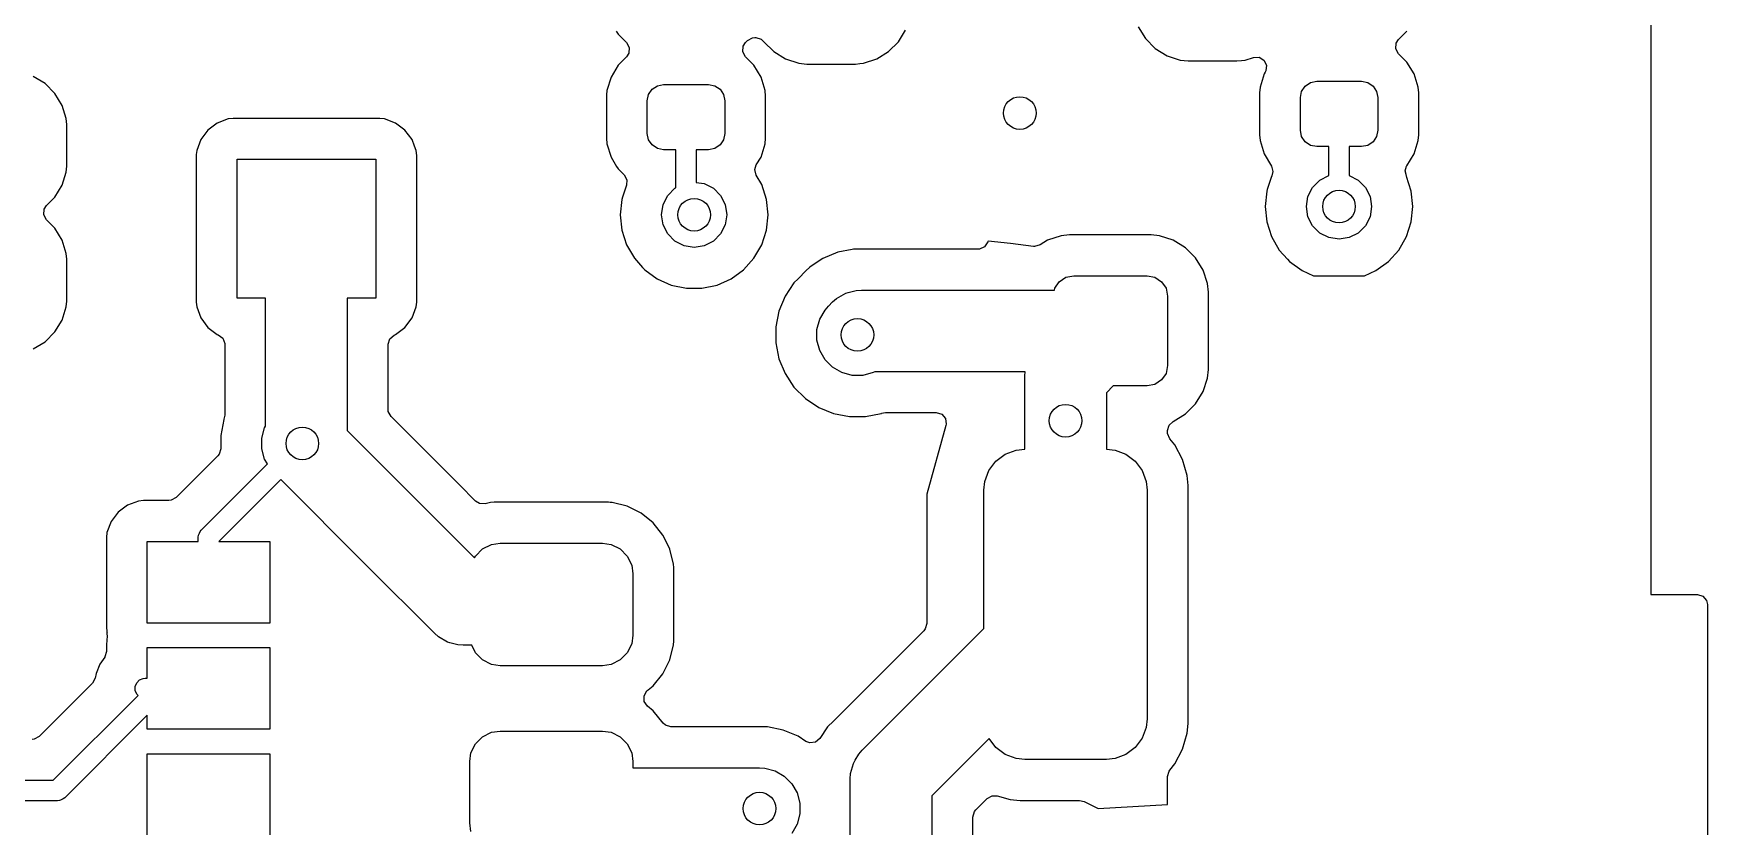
# Model space of a CAD drawing. Extents: x 0.78 to 3.29, y -3.41 to -0.66.
# Drawn here: x 2.484 to 3.292, y -2.357 to -1.975 of the extents above; entities that cross this region are included whole.
import ezdxf

# ---------------------------------------------------------------- set-up
doc = ezdxf.new("R2010")
doc.units = 0
doc.header["$MEASUREMENT"] = 0
doc.layers.add('BLACK', color=7, linetype='CONTINUOUS')

msp = doc.modelspace()

# ---------------------------------------------------------------- linework, layer by layer
at = {"layer": 'BLACK', "linetype": 'CONTINUOUS'}
for p, q in [((3.26457, -0.67025), (3.26457, -2.24521)), ((2.76561, -1.9736), (2.76653, -1.97512)), ((2.76653, -1.97512), (2.77055, -1.97914)), ((2.8279, -1.97914), (2.82891, -1.97813)), ((2.82891, -1.97813), (2.83132, -1.97682)), ((2.83132, -1.97682), (2.83236, -1.9767)), ((2.83236, -1.9767), (2.83283, -1.9767)), ((2.83283, -1.9767), (2.83547, -1.97748)), ((2.83547, -1.97748), (2.83666, -1.97856)), ((2.90163, -1.97877), (2.90513, -1.97309)), ((3.01732, -1.97157), (3.02083, -1.97725)), ((3.02083, -1.97725), (3.02083, -1.97725)), ((3.02083, -1.97725), (3.02555, -1.98198)), ((3.14178, -1.97936), (3.1429, -1.97762)), ((3.1429, -1.97762), (3.14692, -1.9736)), ((2.77055, -1.98604), (2.76653, -1.99006)), ((2.77055, -1.97914), (2.77187, -1.98155)), ((2.77168, -1.9843), (2.77055, -1.98604)), ((2.77187, -1.98155), (2.77168, -1.9843)), ((2.82658, -1.98363), (2.82678, -1.98088)), ((2.8279, -1.98604), (2.82658, -1.98363)), ((2.82678, -1.98088), (2.8279, -1.97914)), ((2.83192, -1.99006), (2.8279, -1.98604)), ((2.83666, -1.97856), (2.83683, -1.97877)), ((2.83683, -1.97877), (2.84155, -1.98349)), ((2.84155, -1.98349), (2.84155, -1.98349)), ((2.84155, -1.98349), (2.84155, -1.98349)), ((2.84155, -1.98349), (2.84723, -1.987)), ((2.89122, -1.987), (2.89691, -1.98349)), ((2.89691, -1.98349), (2.90163, -1.97877)), ((3.02555, -1.98198), (3.02555, -1.98198)), ((3.02555, -1.98198), (3.03123, -1.98548)), ((3.03123, -1.98548), (3.03123, -1.98548)), ((3.03123, -1.98548), (3.03123, -1.98548)), ((3.03123, -1.98548), (3.03757, -1.98758)), ((3.06889, -1.98758), (3.07287, -1.98626)), ((3.07287, -1.98626), (3.07562, -1.98617)), ((3.07562, -1.98617), (3.07798, -1.98757)), ((3.14158, -1.98211), (3.14178, -1.97936)), ((3.1429, -1.98452), (3.14158, -1.98211)), ((3.14692, -1.98854), (3.1429, -1.98452)), ((2.76653, -1.99006), (2.76307, -1.9958)), ((2.76653, -1.99006), (2.76653, -1.99006)), ((2.83539, -1.9958), (2.83192, -1.99006)), ((2.83192, -1.99006), (2.83192, -1.99006)), ((2.83192, -1.99006), (2.83192, -1.99006)), ((2.84723, -1.987), (2.84723, -1.987)), ((2.84723, -1.987), (2.84723, -1.987)), ((2.84723, -1.987), (2.85357, -1.9891)), ((2.85357, -1.9891), (2.85748, -1.9895)), ((2.85748, -1.9895), (2.88097, -1.9895)), ((2.88097, -1.9895), (2.88312, -1.98928)), ((2.88097, -1.9895), (2.88097, -1.9895)), ((2.88097, -1.9895), (2.88097, -1.9895)), ((2.88312, -1.98928), (2.88489, -1.9891)), ((2.88489, -1.9891), (2.89122, -1.987)), ((3.03757, -1.98758), (3.04148, -1.98798)), ((3.04148, -1.98798), (3.06497, -1.98798)), ((3.06497, -1.98798), (3.06712, -1.98776)), ((3.06497, -1.98798), (3.06497, -1.98798)), ((3.06497, -1.98798), (3.06497, -1.98798)), ((3.06712, -1.98776), (3.06889, -1.98758)), ((3.07807, -1.99428), (3.07608, -2.00067)), ((3.07798, -1.98757), (3.07921, -1.99003)), ((3.07855, -1.99348), (3.07807, -1.99428)), ((3.07859, -1.99342), (3.07855, -1.99348)), ((3.07892, -1.99277), (3.07859, -1.99342)), ((3.07921, -1.99003), (3.07892, -1.99277)), ((3.15039, -1.99428), (3.14692, -1.98854)), ((3.14692, -1.98854), (3.14692, -1.98854)), ((3.14692, -1.98854), (3.14692, -1.98854)), ((3.15238, -2.00067), (3.15039, -1.99428)), ((2.49007, -1.99893), (2.48433, -1.99547)), ((2.4948, -2.00367), (2.49007, -1.99893)), ((2.76108, -2.00219), (2.76087, -2.00441)), ((2.76307, -1.9958), (2.76108, -2.00219)), ((2.78113, -2.00418), (2.78283, -2.00163)), ((2.78283, -2.00163), (2.78539, -1.99992)), ((2.78539, -1.99992), (2.7884, -1.99932)), ((2.7884, -1.99932), (2.81006, -1.99932)), ((2.81006, -1.99932), (2.81307, -1.99992)), ((2.81307, -1.99992), (2.81562, -2.00163)), ((2.81562, -2.00163), (2.81733, -2.00418)), ((2.83738, -2.00219), (2.83539, -1.9958)), ((2.83763, -2.00497), (2.83738, -2.00219)), ((3.07608, -2.00067), (3.07582, -2.00345)), ((3.09613, -2.00266), (3.09783, -2.00011)), ((3.09783, -2.00011), (3.10039, -1.9984)), ((3.10039, -1.9984), (3.1034, -1.9978)), ((3.1034, -1.9978), (3.12506, -1.9978)), ((3.12506, -1.9978), (3.12807, -1.9984)), ((3.12807, -1.9984), (3.13062, -2.00011)), ((3.13062, -2.00011), (3.13233, -2.00266)), ((3.15263, -2.00345), (3.15238, -2.00067)), ((2.49827, -2.0094), (2.4948, -2.00367)), ((2.4948, -2.00367), (2.4948, -2.00367)), ((2.4948, -2.00367), (2.4948, -2.00367)), ((2.50026, -2.0158), (2.49827, -2.0094)), ((2.76083, -2.00489), (2.76082, -2.00497)), ((2.76082, -2.00497), (2.76082, -2.02517)), ((2.76087, -2.00441), (2.76083, -2.00489)), ((2.78053, -2.0072), (2.78113, -2.00418)), ((2.78053, -2.02294), (2.78053, -2.0072)), ((2.81733, -2.00418), (2.81793, -2.0072)), ((2.81793, -2.0072), (2.81793, -2.02294)), ((2.83763, -2.02517), (2.83763, -2.00497)), ((3.07582, -2.00345), (3.07582, -2.02365)), ((3.09553, -2.00568), (3.09613, -2.00266)), ((3.09553, -2.02143), (3.09553, -2.00568)), ((3.13233, -2.00266), (3.13293, -2.00568)), ((3.13293, -2.00568), (3.13293, -2.02143)), ((3.15263, -2.02365), (3.15263, -2.00345)), ((2.50051, -2.01857), (2.50026, -2.0158)), ((2.57314, -2.01796), (2.5686, -2.02136)), ((2.57845, -2.01598), (2.57314, -2.01796)), ((2.57314, -2.01796), (2.57314, -2.01796)), ((2.58079, -2.01573), (2.57845, -2.01598)), ((2.65149, -2.01573), (2.58079, -2.01573)), ((2.58079, -2.01573), (2.58079, -2.01573)), ((2.65384, -2.01598), (2.65149, -2.01573)), ((2.65149, -2.01573), (2.65149, -2.01573)), ((2.65149, -2.01573), (2.65149, -2.01573)), ((2.65149, -2.01573), (2.65149, -2.01573)), ((2.65915, -2.01796), (2.65384, -2.01598)), ((2.65384, -2.01598), (2.65384, -2.01598)), ((2.66368, -2.02136), (2.65915, -2.01796)), ((2.65915, -2.01796), (2.65915, -2.01796)), ((2.50051, -2.03878), (2.50051, -2.01857)), ((2.5652, -2.02589), (2.56322, -2.0312)), ((2.5686, -2.02136), (2.5652, -2.02589)), ((2.5652, -2.02589), (2.5652, -2.02589)), ((2.5686, -2.02136), (2.5686, -2.02136)), ((2.66708, -2.02589), (2.66368, -2.02136)), ((2.66368, -2.02136), (2.66368, -2.02136)), ((2.66828, -2.02911), (2.66708, -2.02589)), ((2.66708, -2.02589), (2.66708, -2.02589)), ((2.76082, -2.02517), (2.76108, -2.02795)), ((2.78113, -2.02596), (2.78053, -2.02294)), ((2.78283, -2.02851), (2.78113, -2.02596)), ((2.81733, -2.02596), (2.81562, -2.02851)), ((2.81793, -2.02294), (2.81733, -2.02596)), ((2.83738, -2.02795), (2.83763, -2.02517)), ((3.07582, -2.02365), (3.07608, -2.02643)), ((3.07608, -2.02643), (3.07608, -2.02643)), ((3.07608, -2.02643), (3.07608, -2.02643)), ((3.07608, -2.02643), (3.07655, -2.02795)), ((3.09613, -2.02444), (3.09553, -2.02143)), ((3.09783, -2.02699), (3.09613, -2.02444)), ((3.13233, -2.02444), (3.13062, -2.02699)), ((3.13293, -2.02143), (3.13233, -2.02444)), ((3.15039, -2.03283), (3.15238, -2.02643)), ((3.15238, -2.02643), (3.15263, -2.02365)), ((2.56302, -2.03312), (2.56297, -2.03355)), ((2.56297, -2.03355), (2.56297, -2.03355)), ((2.56297, -2.03355), (2.56297, -2.10425)), ((2.56322, -2.0312), (2.56302, -2.03312)), ((2.66906, -2.0312), (2.66828, -2.02911)), ((2.66931, -2.03355), (2.66906, -2.0312)), ((2.66931, -2.10425), (2.66931, -2.03355)), ((2.76108, -2.02795), (2.76108, -2.02795)), ((2.76108, -2.02795), (2.76108, -2.02795)), ((2.76108, -2.02795), (2.76307, -2.03435)), ((2.76307, -2.03435), (2.76576, -2.03881)), ((2.78539, -2.03022), (2.78283, -2.02851)), ((2.7884, -2.03082), (2.78539, -2.03022)), ((2.79431, -2.03082), (2.7884, -2.03082)), ((2.79431, -2.04919), (2.79431, -2.03082)), ((2.81006, -2.03082), (2.80415, -2.03082)), ((2.80415, -2.03082), (2.80415, -2.04655)), ((2.81307, -2.03022), (2.81006, -2.03082)), ((2.81562, -2.02851), (2.81307, -2.03022)), ((2.83312, -2.0381), (2.83539, -2.03435)), ((2.83539, -2.03435), (2.83738, -2.02795)), ((3.07655, -2.02795), (3.07807, -2.03283)), ((3.07807, -2.03283), (3.0816, -2.03867)), ((3.10039, -2.0287), (3.09783, -2.02699)), ((3.1034, -2.0293), (3.10039, -2.0287)), ((3.10931, -2.0293), (3.1034, -2.0293)), ((3.10931, -2.04323), (3.10931, -2.0293)), ((3.12506, -2.0293), (3.11915, -2.0293)), ((3.11915, -2.0293), (3.11915, -2.04328)), ((3.12807, -2.0287), (3.12506, -2.0293)), ((3.13062, -2.02699), (3.12807, -2.0287)), ((3.14692, -2.03856), (3.15039, -2.03283)), ((2.49827, -2.04795), (2.50026, -2.04156)), ((2.50026, -2.04156), (2.50051, -2.03878)), ((2.58268, -2.10236), (2.58268, -2.03543)), ((2.58268, -2.03543), (2.64961, -2.03543)), ((2.64961, -2.03543), (2.64961, -2.10236)), ((2.76576, -2.03881), (2.76653, -2.04008)), ((2.76653, -2.04008), (2.76933, -2.04288)), ((2.83242, -2.04039), (2.83312, -2.0381)), ((2.83307, -2.04306), (2.83242, -2.04039)), ((3.0816, -2.03867), (3.0823, -2.04133)), ((3.0823, -2.04133), (3.0817, -2.04346)), ((3.1461, -2.04105), (3.1468, -2.03876)), ((3.14668, -2.04345), (3.1461, -2.04105)), ((3.1468, -2.03876), (3.14692, -2.03856)), ((3.14692, -2.03856), (3.14692, -2.03856)), ((2.4948, -2.05368), (2.49827, -2.04795)), ((2.77052, -2.04784), (2.76862, -2.05368)), ((2.76933, -2.04288), (2.77065, -2.04529)), ((2.77065, -2.04529), (2.77052, -2.04784)), ((2.79041, -2.05289), (2.79389, -2.0494)), ((2.79389, -2.0494), (2.79431, -2.04919)), ((2.80415, -2.04655), (2.80802, -2.04716)), ((2.80802, -2.04716), (2.81241, -2.0494)), ((2.81241, -2.0494), (2.81589, -2.05289)), ((2.83572, -2.04764), (2.83307, -2.04306)), ((2.83802, -2.05473), (2.83572, -2.04764)), ((3.0793, -2.05079), (3.07853, -2.0582)), ((3.07959, -2.04992), (3.0793, -2.05079)), ((3.08161, -2.04371), (3.07959, -2.04992)), ((3.08165, -2.04363), (3.08161, -2.04371)), ((3.08161, -2.04371), (3.08161, -2.04371)), ((3.08167, -2.04358), (3.08165, -2.04363)), ((3.08171, -2.04347), (3.08167, -2.04358)), ((3.0817, -2.04346), (3.08171, -2.04347)), ((3.0992, -2.05334), (3.10143, -2.04895)), ((3.10143, -2.04895), (3.10492, -2.04546)), ((3.10492, -2.04546), (3.10931, -2.04323)), ((3.10931, -2.04323), (3.10931, -2.04323)), ((3.11915, -2.04328), (3.12343, -2.04546)), ((3.12343, -2.04546), (3.12691, -2.04895)), ((3.12691, -2.04895), (3.12915, -2.05334)), ((3.14664, -2.04347), (3.14668, -2.04345)), ((3.14674, -2.04371), (3.14664, -2.04347)), ((3.14904, -2.05079), (3.14674, -2.04371)), ((3.14674, -2.04371), (3.14674, -2.04371)), ((3.14674, -2.04371), (3.14674, -2.04371)), ((3.14982, -2.0582), (3.14904, -2.05079)), ((2.48966, -2.05945), (2.49078, -2.05771)), ((2.49078, -2.05771), (2.4948, -2.05368)), ((2.4948, -2.05368), (2.4948, -2.05368)), ((2.4948, -2.05368), (2.4948, -2.05368)), ((2.76828, -2.05473), (2.7675, -2.06214)), ((2.76862, -2.05368), (2.76828, -2.05473)), ((2.7874, -2.06214), (2.78817, -2.05728)), ((2.78817, -2.05728), (2.79041, -2.05289)), ((2.81589, -2.05289), (2.81813, -2.05728)), ((2.81813, -2.05728), (2.8189, -2.06214)), ((2.8388, -2.06214), (2.83802, -2.05473)), ((3.07853, -2.0582), (3.0793, -2.06562)), ((3.09843, -2.0582), (3.0992, -2.05334)), ((3.0992, -2.06307), (3.09843, -2.0582)), ((3.12915, -2.05334), (3.12992, -2.0582)), ((3.12992, -2.0582), (3.12915, -2.06307)), ((3.14904, -2.06562), (3.14982, -2.0582)), ((2.48946, -2.0622), (2.48966, -2.05945)), ((2.49078, -2.06461), (2.48946, -2.0622)), ((2.4948, -2.06863), (2.49078, -2.06461)), ((2.7675, -2.06214), (2.76828, -2.06955)), ((2.78817, -2.06701), (2.7874, -2.06214)), ((2.8189, -2.06214), (2.81813, -2.06701)), ((2.83802, -2.06955), (2.8388, -2.06214)), ((3.0793, -2.06562), (3.0793, -2.06562)), ((3.0793, -2.06562), (3.08161, -2.0727)), ((3.10143, -2.06746), (3.0992, -2.06307)), ((3.12915, -2.06307), (3.12691, -2.06746)), ((3.14674, -2.0727), (3.14904, -2.06562)), ((2.49827, -2.07436), (2.4948, -2.06863)), ((2.4948, -2.06863), (2.4948, -2.06863)), ((2.4948, -2.06863), (2.4948, -2.06863)), ((2.50026, -2.08076), (2.49827, -2.07436)), ((2.76828, -2.06955), (2.76828, -2.06955)), ((2.76828, -2.06955), (2.77058, -2.07664)), ((2.79041, -2.0714), (2.78817, -2.06701)), ((2.79389, -2.07488), (2.79041, -2.0714)), ((2.79828, -2.07712), (2.79389, -2.07488)), ((2.81241, -2.07488), (2.80802, -2.07712)), ((2.81589, -2.0714), (2.81241, -2.07488)), ((2.81813, -2.06701), (2.81589, -2.0714)), ((2.83572, -2.07664), (2.83802, -2.06955)), ((2.94488, -2.0748), (2.94475, -2.07524)), ((2.95566, -2.07607), (2.94488, -2.0748)), ((2.94488, -2.0748), (2.94488, -2.0748)), ((2.97365, -2.07442), (2.96996, -2.07669)), ((2.9802, -2.07224), (2.97365, -2.07442)), ((2.97365, -2.07442), (2.97365, -2.07442)), ((2.98425, -2.07183), (2.9802, -2.07224)), ((2.9802, -2.07224), (2.9802, -2.07224)), ((3.02362, -2.07183), (2.98425, -2.07183)), ((2.98425, -2.07183), (2.98425, -2.07183)), ((3.02767, -2.07224), (3.02362, -2.07183)), ((3.03423, -2.07442), (3.02767, -2.07224)), ((3.02767, -2.07224), (3.02767, -2.07224)), ((3.0401, -2.07804), (3.03423, -2.07442)), ((3.08161, -2.0727), (3.08161, -2.0727)), ((3.08161, -2.0727), (3.08533, -2.07916)), ((3.10492, -2.07095), (3.10143, -2.06746)), ((3.10931, -2.07318), (3.10492, -2.07095)), ((3.11417, -2.07395), (3.10931, -2.07318)), ((3.11904, -2.07318), (3.11417, -2.07395)), ((3.12343, -2.07095), (3.11904, -2.07318)), ((3.12691, -2.06746), (3.12343, -2.07095)), ((3.14301, -2.07916), (3.14674, -2.0727)), ((2.50051, -2.08353), (2.50026, -2.08076)), ((2.77058, -2.07664), (2.77058, -2.07664)), ((2.77058, -2.07664), (2.77431, -2.0831)), ((2.77431, -2.0831), (2.77829, -2.08751)), ((2.80315, -2.07789), (2.79828, -2.07712)), ((2.80802, -2.07712), (2.80315, -2.07789)), ((2.827, -2.08863), (2.83199, -2.0831)), ((2.83199, -2.0831), (2.83572, -2.07664)), ((2.87237, -2.08023), (2.8652, -2.0832)), ((2.87938, -2.07884), (2.87237, -2.08023)), ((2.87237, -2.08023), (2.87237, -2.08023)), ((2.87998, -2.07872), (2.87938, -2.07884)), ((2.87938, -2.07884), (2.87938, -2.07884)), ((2.94007, -2.07872), (2.87998, -2.07872)), ((2.94075, -2.07867), (2.94007, -2.07872)), ((2.94325, -2.07754), (2.94075, -2.07867)), ((2.94475, -2.07524), (2.94325, -2.07754)), ((2.96683, -2.07738), (2.95566, -2.07607)), ((2.96731, -2.07742), (2.96683, -2.07738)), ((2.96996, -2.07669), (2.96731, -2.07742)), ((3.04499, -2.08293), (3.0401, -2.07804)), ((3.04861, -2.08881), (3.04499, -2.08293)), ((3.08533, -2.07916), (3.08927, -2.08353)), ((3.13803, -2.0847), (3.14301, -2.07916)), ((2.50051, -2.10374), (2.50051, -2.08353)), ((2.77829, -2.08751), (2.7793, -2.08863)), ((2.7793, -2.08863), (2.78533, -2.09301)), ((2.82097, -2.09301), (2.827, -2.08863)), ((2.85719, -2.08908), (2.85326, -2.093)), ((2.85875, -2.08751), (2.85719, -2.08908)), ((2.85956, -2.08697), (2.85875, -2.08751)), ((2.8652, -2.0832), (2.85956, -2.08697)), ((2.8652, -2.0832), (2.8652, -2.0832)), ((3.05079, -2.09536), (3.04861, -2.08881)), ((3.08927, -2.08353), (3.09032, -2.0847)), ((3.09032, -2.0847), (3.09635, -2.08908)), ((3.09635, -2.08908), (3.09635, -2.08908)), ((3.09635, -2.08908), (3.10187, -2.09154)), ((3.12648, -2.09154), (3.132, -2.08908)), ((3.132, -2.08908), (3.13803, -2.0847)), ((2.78533, -2.09301), (2.78533, -2.09301)), ((2.78533, -2.09301), (2.79213, -2.09605)), ((2.79213, -2.09605), (2.79213, -2.09605)), ((2.79213, -2.09605), (2.79942, -2.09759)), ((2.79942, -2.09759), (2.79942, -2.09759)), ((2.79942, -2.09759), (2.80688, -2.09759)), ((2.80688, -2.09759), (2.81417, -2.09605)), ((2.80688, -2.09759), (2.80688, -2.09759)), ((2.81417, -2.09605), (2.82097, -2.09301)), ((2.85129, -2.09497), (2.84698, -2.10142)), ((2.85326, -2.093), (2.85129, -2.09497)), ((2.85326, -2.093), (2.85326, -2.093)), ((2.85326, -2.093), (2.85326, -2.093)), ((2.87737, -2.09964), (2.88129, -2.09859)), ((2.88129, -2.09859), (2.88386, -2.09843)), ((2.88129, -2.09859), (2.88129, -2.09859)), ((2.88386, -2.09843), (2.97697, -2.09843)), ((2.97697, -2.09843), (2.97713, -2.09761)), ((2.97713, -2.09761), (2.97926, -2.09442)), ((2.97926, -2.09442), (2.98245, -2.09228)), ((2.98245, -2.09228), (2.98622, -2.09154)), ((2.98622, -2.09154), (3.02165, -2.09154)), ((3.02165, -2.09154), (3.02542, -2.09228)), ((3.02542, -2.09228), (3.02861, -2.09442)), ((3.02861, -2.09442), (3.03075, -2.09761)), ((3.03075, -2.09761), (3.0315, -2.10138)), ((3.0512, -2.09941), (3.05079, -2.09536)), ((3.10187, -2.09154), (3.12648, -2.09154)), ((2.49827, -2.11291), (2.50026, -2.10652)), ((2.50026, -2.10652), (2.50051, -2.10374)), ((2.56297, -2.10425), (2.56297, -2.10425)), ((2.56297, -2.10425), (2.56322, -2.10659)), ((2.56322, -2.10659), (2.5652, -2.1119)), ((2.59646, -2.10236), (2.58268, -2.10236)), ((2.59646, -2.16403), (2.59646, -2.10236)), ((2.64961, -2.10236), (2.63583, -2.10236)), ((2.63583, -2.10236), (2.63583, -2.16619)), ((2.66708, -2.1119), (2.66906, -2.10659)), ((2.66906, -2.10659), (2.66931, -2.10425)), ((2.84698, -2.10142), (2.84401, -2.10859)), ((2.84698, -2.10142), (2.84698, -2.10142)), ((2.86627, -2.1081), (2.86797, -2.10616)), ((2.86797, -2.10616), (2.86994, -2.10419)), ((2.86994, -2.10419), (2.87187, -2.10249)), ((2.87187, -2.10249), (2.87633, -2.09992)), ((2.87187, -2.10249), (2.87187, -2.10249)), ((2.87633, -2.09992), (2.87737, -2.09964)), ((3.0315, -2.10138), (3.0315, -2.13484)), ((3.0512, -2.13681), (3.0512, -2.09941)), ((2.4948, -2.11865), (2.49827, -2.11291)), ((2.5652, -2.1119), (2.5652, -2.1119)), ((2.5652, -2.1119), (2.5686, -2.11644)), ((2.66368, -2.11644), (2.66708, -2.1119)), ((2.84401, -2.10859), (2.8425, -2.1162)), ((2.84401, -2.10859), (2.84401, -2.10859)), ((2.86237, -2.11751), (2.8637, -2.11255)), ((2.8637, -2.11255), (2.86627, -2.1081)), ((2.48433, -2.12685), (2.49007, -2.12338)), ((2.49007, -2.12338), (2.4948, -2.11865)), ((2.5686, -2.11644), (2.5686, -2.11644)), ((2.5686, -2.11644), (2.57314, -2.11983)), ((2.57314, -2.11983), (2.57314, -2.11983)), ((2.57314, -2.11983), (2.57314, -2.11983)), ((2.57314, -2.11983), (2.57358, -2.12)), ((2.57358, -2.12), (2.57578, -2.12165)), ((2.57578, -2.12165), (2.57674, -2.12422)), ((2.65553, -2.12457), (2.65631, -2.12193)), ((2.65631, -2.12193), (2.65839, -2.12013)), ((2.65839, -2.12013), (2.65871, -2.12)), ((2.65871, -2.12), (2.65915, -2.11983)), ((2.65915, -2.11983), (2.66368, -2.11644)), ((2.8425, -2.1162), (2.8425, -2.12396)), ((2.86237, -2.12265), (2.86237, -2.11751)), ((2.8637, -2.12761), (2.86237, -2.12265)), ((2.57674, -2.12422), (2.57675, -2.12457)), ((2.57675, -2.12457), (2.57675, -2.15882)), ((2.65553, -2.15601), (2.65553, -2.12457)), ((2.8425, -2.12396), (2.84401, -2.13157)), ((2.84401, -2.13157), (2.84401, -2.13157)), ((2.84401, -2.13157), (2.84698, -2.13874)), ((2.86627, -2.13206), (2.8637, -2.12761)), ((2.84698, -2.13874), (2.84698, -2.13874)), ((2.84698, -2.13874), (2.85129, -2.14519)), ((2.86991, -2.1357), (2.86627, -2.13206)), ((2.87436, -2.13827), (2.86991, -2.1357)), ((2.87932, -2.1396), (2.87436, -2.13827)), ((2.88446, -2.1396), (2.87932, -2.1396)), ((2.88942, -2.13827), (2.88446, -2.1396)), ((2.89024, -2.1378), (2.88942, -2.13827)), ((2.96273, -2.1378), (2.89024, -2.1378)), ((2.9626, -2.13976), (2.96273, -2.1378)), ((3.03075, -2.13861), (3.02861, -2.1418)), ((3.0315, -2.13484), (3.03075, -2.13861)), ((3.05079, -2.14086), (3.0512, -2.13681)), ((2.85129, -2.14519), (2.85129, -2.14519)), ((2.85129, -2.14519), (2.85678, -2.15067)), ((2.9626, -2.16142), (2.9626, -2.13976)), ((3.0052, -2.14469), (3.00197, -2.14792)), ((3.02165, -2.14469), (3.0052, -2.14469)), ((3.02542, -2.14394), (3.02165, -2.14469)), ((3.02861, -2.1418), (3.02542, -2.14394)), ((3.04499, -2.15329), (3.04861, -2.14741)), ((3.04861, -2.14741), (3.05079, -2.14086)), ((2.85678, -2.15067), (2.85678, -2.15067)), ((2.85678, -2.15067), (2.86323, -2.15499)), ((2.86323, -2.15499), (2.86323, -2.15499)), ((2.86323, -2.15499), (2.86323, -2.15499)), ((2.86323, -2.15499), (2.8704, -2.15795)), ((3.00197, -2.14792), (3.00197, -2.16142)), ((3.0401, -2.15818), (3.04499, -2.15329)), ((2.5763, -2.16089), (2.57478, -2.1685)), ((2.57638, -2.16069), (2.5763, -2.16089)), ((2.5763, -2.16089), (2.5763, -2.16089)), ((2.57675, -2.15882), (2.57638, -2.16069)), ((2.65564, -2.15705), (2.65553, -2.15601)), ((2.65696, -2.15946), (2.65564, -2.15705)), ((2.68976, -2.19226), (2.65696, -2.15946)), ((2.8704, -2.15795), (2.87801, -2.15947)), ((2.87801, -2.15947), (2.87801, -2.15947)), ((2.87801, -2.15947), (2.87801, -2.15947)), ((2.87801, -2.15947), (2.88577, -2.15947)), ((2.88577, -2.15947), (2.89338, -2.15795)), ((2.88577, -2.15947), (2.88577, -2.15947)), ((2.89338, -2.15795), (2.89348, -2.15791)), ((2.89348, -2.15791), (2.89358, -2.15787)), ((2.89358, -2.15787), (2.89545, -2.1575)), ((2.89545, -2.1575), (2.91989, -2.1575)), ((2.9246, -2.16369), (2.91535, -2.19685)), ((2.91989, -2.1575), (2.92253, -2.15828)), ((2.92253, -2.15828), (2.92433, -2.16035)), ((2.92433, -2.16035), (2.92472, -2.16308)), ((2.92472, -2.16308), (2.9246, -2.16369)), ((2.9626, -2.1752), (2.9626, -2.16142)), ((3.00197, -2.16142), (3.00197, -2.1752)), ((3.0315, -2.16619), (3.03227, -2.16355)), ((3.03227, -2.16355), (3.03402, -2.16202)), ((3.03398, -2.16195), (3.03423, -2.1618)), ((3.03402, -2.16202), (3.03398, -2.16195)), ((3.03423, -2.1618), (3.0401, -2.15818)), ((3.03423, -2.1618), (3.03423, -2.1618)), ((2.57478, -2.1685), (2.57478, -2.17492)), ((2.59466, -2.16981), (2.59599, -2.16484)), ((2.59466, -2.17495), (2.59466, -2.16981)), ((2.59599, -2.16484), (2.59646, -2.16403)), ((2.63583, -2.16619), (2.67281, -2.20318)), ((3.0315, -2.16703), (3.0315, -2.16619)), ((3.03153, -2.16757), (3.0315, -2.16703)), ((3.03259, -2.17011), (3.03153, -2.16757)), ((3.03503, -2.17309), (3.03259, -2.17011)), ((2.57335, -2.17837), (2.55324, -2.19849)), ((2.57401, -2.17756), (2.57335, -2.17837)), ((2.57478, -2.17492), (2.57401, -2.17756)), ((2.59599, -2.17991), (2.59466, -2.17495)), ((2.59734, -2.18225), (2.59599, -2.17991)), ((2.94868, -2.18096), (2.95316, -2.1776)), ((2.95316, -2.1776), (2.95841, -2.17565)), ((2.95841, -2.17565), (2.9626, -2.1752)), ((3.00197, -2.1752), (3.00615, -2.17565)), ((3.00615, -2.17565), (3.0114, -2.1776)), ((3.0114, -2.1776), (3.01589, -2.18096)), ((3.03874, -2.18019), (3.03503, -2.17309)), ((3.03503, -2.17309), (3.03503, -2.17309)), ((3.03503, -2.17309), (3.03503, -2.17309)), ((2.56542, -2.21417), (2.59734, -2.18225)), ((2.94336, -2.1907), (2.94532, -2.18545)), ((2.94532, -2.18545), (2.94868, -2.18096)), ((3.01589, -2.18096), (3.01925, -2.18545)), ((3.01925, -2.18545), (3.0212, -2.1907)), ((3.04094, -2.1879), (3.03874, -2.18019)), ((3.04136, -2.1926), (3.04094, -2.1879)), ((2.60373, -2.18978), (2.57389, -2.21962)), ((2.64497, -2.23101), (2.60373, -2.18978)), ((2.69774, -2.20024), (2.68976, -2.19226)), ((2.68976, -2.19226), (2.68976, -2.19226)), ((2.94291, -2.19488), (2.94336, -2.1907)), ((2.94291, -2.26153), (2.94291, -2.19488)), ((3.0212, -2.1907), (3.02165, -2.19488)), ((3.02165, -2.19488), (3.02165, -2.30512)), ((3.04136, -2.3074), (3.04136, -2.1926)), ((2.52983, -2.20215), (2.52529, -2.20555)), ((2.53514, -2.20017), (2.52983, -2.20215)), ((2.52983, -2.20215), (2.52983, -2.20215)), ((2.53749, -2.19992), (2.53514, -2.20017)), ((2.54979, -2.19992), (2.53749, -2.19992)), ((2.53749, -2.19992), (2.53749, -2.19992)), ((2.55082, -2.19981), (2.54979, -2.19992)), ((2.55324, -2.19849), (2.55082, -2.19981)), ((2.67281, -2.20318), (2.67281, -2.20318)), ((2.67281, -2.20318), (2.69719, -2.22756)), ((2.69962, -2.20141), (2.69774, -2.20024)), ((2.70237, -2.20153), (2.69962, -2.20141)), ((2.70497, -2.20088), (2.70237, -2.20153)), ((2.70665, -2.20077), (2.70497, -2.20088)), ((2.76186, -2.20077), (2.70665, -2.20077)), ((2.70665, -2.20077), (2.70665, -2.20077)), ((2.7627, -2.20082), (2.76186, -2.20077)), ((2.76186, -2.20077), (2.76186, -2.20077)), ((2.76354, -2.20088), (2.7627, -2.20082)), ((2.77081, -2.20269), (2.76354, -2.20088)), ((2.77753, -2.20602), (2.77081, -2.20269)), ((2.91535, -2.19685), (2.91535, -2.2592)), ((2.5219, -2.21008), (2.51992, -2.21539)), ((2.52529, -2.20555), (2.5219, -2.21008)), ((2.5219, -2.21008), (2.5219, -2.21008)), ((2.52529, -2.20555), (2.52529, -2.20555)), ((2.78337, -2.21072), (2.77753, -2.20602)), ((2.77753, -2.20602), (2.77753, -2.20602)), ((2.78807, -2.21656), (2.78337, -2.21072)), ((2.78337, -2.21072), (2.78337, -2.21072)), ((2.51992, -2.21539), (2.51967, -2.21774)), ((2.51967, -2.21774), (2.51967, -2.21774)), ((2.51967, -2.21774), (2.51967, -2.26088)), ((2.53937, -2.25899), (2.53937, -2.21962)), ((2.53937, -2.21962), (2.56398, -2.21962)), ((2.56398, -2.21765), (2.56407, -2.21669)), ((2.56398, -2.21962), (2.56398, -2.21765)), ((2.56407, -2.21669), (2.56412, -2.21656)), ((2.56412, -2.21656), (2.56449, -2.21568)), ((2.56449, -2.21568), (2.56481, -2.21492)), ((2.56481, -2.21492), (2.56542, -2.21417)), ((2.56481, -2.21492), (2.56481, -2.21492)), ((2.57389, -2.21962), (2.59843, -2.21962)), ((2.59843, -2.21962), (2.59843, -2.25899)), ((2.78865, -2.21774), (2.78807, -2.21656)), ((2.78807, -2.21656), (2.78807, -2.21656)), ((2.7914, -2.22328), (2.78865, -2.21774)), ((2.69719, -2.22756), (2.69763, -2.22666)), ((2.69763, -2.22666), (2.70107, -2.22322)), ((2.70107, -2.22322), (2.70543, -2.22109)), ((2.70543, -2.22109), (2.70965, -2.22047)), ((2.70965, -2.22047), (2.75886, -2.22047)), ((2.75886, -2.22047), (2.76307, -2.22109)), ((2.76307, -2.22109), (2.76744, -2.22322)), ((2.76744, -2.22322), (2.77087, -2.22666)), ((2.77087, -2.22666), (2.77301, -2.23102)), ((2.79321, -2.23056), (2.7914, -2.22328)), ((2.67788, -2.26392), (2.64497, -2.23101)), ((2.64497, -2.23101), (2.64497, -2.23101)), ((2.77301, -2.23102), (2.77362, -2.23524)), ((2.77362, -2.23524), (2.77362, -2.26476)), ((2.79333, -2.23224), (2.79321, -2.23056)), ((2.79333, -2.26776), (2.79333, -2.23224)), ((3.26457, -2.24521), (3.28703, -2.24521)), ((3.28703, -2.24521), (3.28967, -2.24599)), ((3.28967, -2.24599), (3.29147, -2.24807)), ((3.29147, -2.24807), (3.29191, -2.25009)), ((3.29191, -2.25009), (3.29191, -3.40246)), ((2.59843, -2.25899), (2.53937, -2.25899)), ((2.91535, -2.2592), (2.91458, -2.26184)), ((2.51967, -2.26088), (2.51967, -2.26088)), ((2.51967, -2.26088), (2.51992, -2.26322)), ((2.51979, -2.26776), (2.51967, -2.26892)), ((2.51992, -2.26657), (2.51979, -2.26776)), ((2.51992, -2.26322), (2.51999, -2.26352)), ((2.51993, -2.26653), (2.51992, -2.26657)), ((2.51999, -2.26352), (2.51993, -2.26353)), ((2.51993, -2.26353), (2.5201, -2.26594)), ((2.5201, -2.26594), (2.51993, -2.26653)), ((2.67981, -2.26562), (2.67788, -2.26392)), ((2.68426, -2.26819), (2.67981, -2.26562)), ((2.67981, -2.26562), (2.67981, -2.26562)), ((2.68531, -2.26847), (2.68426, -2.26819)), ((2.68923, -2.26952), (2.68531, -2.26847)), ((2.77362, -2.26476), (2.77301, -2.26898)), ((2.79321, -2.26944), (2.79333, -2.26776)), ((2.91392, -2.26265), (2.87302, -2.30356)), ((2.88421, -2.32023), (2.94291, -2.26153)), ((2.91458, -2.26184), (2.91392, -2.26265)), ((2.51884, -2.27541), (2.51656, -2.27882)), ((2.51889, -2.27534), (2.51884, -2.27541)), ((2.51967, -2.2727), (2.51889, -2.27534)), ((2.51967, -2.26892), (2.51967, -2.26892)), ((2.51967, -2.26892), (2.51967, -2.2727)), ((2.53937, -2.28557), (2.53937, -2.2708)), ((2.53937, -2.2708), (2.59843, -2.2708)), ((2.59843, -2.2708), (2.59843, -2.31017)), ((2.6918, -2.26969), (2.68923, -2.26952)), ((2.68923, -2.26952), (2.68923, -2.26952)), ((2.69584, -2.26969), (2.6918, -2.26969)), ((2.69763, -2.27334), (2.69584, -2.26969)), ((2.70107, -2.27678), (2.69763, -2.27334)), ((2.70543, -2.27891), (2.70107, -2.27678)), ((2.76744, -2.27678), (2.76307, -2.27891)), ((2.77087, -2.27334), (2.76744, -2.27678)), ((2.77301, -2.26898), (2.77087, -2.27334)), ((2.78807, -2.28344), (2.7914, -2.27672)), ((2.7914, -2.27672), (2.79321, -2.26944)), ((2.51471, -2.28331), (2.51427, -2.28551)), ((2.51656, -2.27882), (2.51471, -2.2833)), ((2.51471, -2.2833), (2.51471, -2.28331)), ((2.51656, -2.27882), (2.51656, -2.27882)), ((2.70965, -2.27953), (2.70543, -2.27891)), ((2.75886, -2.27953), (2.70965, -2.27953)), ((2.76307, -2.27891), (2.75886, -2.27953)), ((2.78337, -2.28928), (2.78807, -2.28344)), ((2.51293, -2.288), (2.48729, -2.31364)), ((2.51299, -2.28794), (2.51293, -2.288)), ((2.51427, -2.28551), (2.51299, -2.28794)), ((2.53356, -2.28953), (2.53429, -2.28775)), ((2.53356, -2.29145), (2.53356, -2.28953)), ((2.53429, -2.29322), (2.53356, -2.29145)), ((2.53429, -2.28775), (2.53565, -2.2864)), ((2.53565, -2.2864), (2.53743, -2.28566)), ((2.53743, -2.28566), (2.53839, -2.28557)), ((2.53839, -2.28557), (2.53937, -2.28557)), ((2.77898, -2.29407), (2.78038, -2.29171)), ((2.78038, -2.29171), (2.78065, -2.29147)), ((2.78065, -2.29147), (2.78102, -2.29117)), ((2.78102, -2.29117), (2.78337, -2.28928)), ((2.49402, -2.33478), (2.53494, -2.29387)), ((2.53494, -2.29387), (2.53429, -2.29322)), ((2.77908, -2.29682), (2.77898, -2.29407)), ((2.78065, -2.29908), (2.77908, -2.29682)), ((2.78337, -2.30127), (2.78065, -2.29908)), ((2.53937, -2.30335), (2.49954, -2.34318)), ((2.53937, -2.31017), (2.53937, -2.30335)), ((2.78815, -2.30721), (2.78337, -2.30127)), ((2.78337, -2.30127), (2.78337, -2.30127)), ((2.78932, -2.30826), (2.78815, -2.30721)), ((2.79196, -2.30904), (2.78932, -2.30826)), ((2.83853, -2.30904), (2.79196, -2.30904)), ((2.84613, -2.31055), (2.83853, -2.30904)), ((2.83853, -2.30904), (2.83853, -2.30904)), ((2.86753, -2.30904), (2.86379, -2.31465)), ((2.87028, -2.3063), (2.86753, -2.30904)), ((2.87302, -2.30356), (2.87028, -2.3063)), ((2.87302, -2.30356), (2.87302, -2.30356)), ((3.02165, -2.30512), (3.0212, -2.3093)), ((3.04094, -2.3121), (3.04136, -2.3074)), ((2.48488, -2.31496), (2.48384, -2.31507)), ((2.48729, -2.31364), (2.48488, -2.31496)), ((2.59843, -2.31017), (2.53937, -2.31017)), ((2.6955, -2.32157), (2.69763, -2.31721)), ((2.69763, -2.31721), (2.70107, -2.31377)), ((2.70107, -2.31377), (2.70543, -2.31164)), ((2.70543, -2.31164), (2.70965, -2.31102)), ((2.70965, -2.31102), (2.75886, -2.31102)), ((2.75886, -2.31102), (2.76307, -2.31164)), ((2.76307, -2.31164), (2.76744, -2.31377)), ((2.76744, -2.31377), (2.77087, -2.31721)), ((2.77087, -2.31721), (2.77301, -2.32157)), ((2.84614, -2.31055), (2.84613, -2.31055)), ((2.8533, -2.31352), (2.84614, -2.31055)), ((2.85702, -2.316), (2.8533, -2.31352)), ((2.8533, -2.31352), (2.8533, -2.31352)), ((2.85895, -2.31676), (2.85702, -2.316)), ((2.86168, -2.31642), (2.85895, -2.31676)), ((2.86379, -2.31465), (2.86168, -2.31642)), ((2.94543, -2.31469), (2.91781, -2.34231)), ((2.94868, -2.31904), (2.94543, -2.31469)), ((3.01925, -2.31455), (3.01589, -2.31904)), ((3.0212, -2.3093), (3.01925, -2.31455)), ((3.03874, -2.31981), (3.04094, -2.3121)), ((2.53937, -2.36135), (2.53937, -2.32198)), ((2.53937, -2.32198), (2.59843, -2.32198)), ((2.59843, -2.32198), (2.59843, -2.36135)), ((2.69488, -2.32579), (2.6955, -2.32157)), ((2.77301, -2.32157), (2.77362, -2.32579)), ((2.87994, -2.32662), (2.88082, -2.32511)), ((2.88082, -2.32511), (2.88251, -2.32217)), ((2.88251, -2.32217), (2.88421, -2.32023)), ((2.88251, -2.32217), (2.88251, -2.32217)), ((2.95316, -2.3224), (2.94868, -2.31904)), ((2.95841, -2.32435), (2.95316, -2.3224)), ((2.9626, -2.3248), (2.95841, -2.32435)), ((3.00197, -2.3248), (2.9626, -2.3248)), ((3.00615, -2.32435), (3.00197, -2.3248)), ((3.0114, -2.3224), (3.00615, -2.32435)), ((3.01589, -2.31904), (3.0114, -2.3224)), ((3.03503, -2.32691), (3.03874, -2.31981)), ((2.69488, -2.35531), (2.69488, -2.32579)), ((2.77362, -2.32579), (2.77362, -2.32874)), ((2.77362, -2.32874), (2.83465, -2.32874)), ((2.83465, -2.32874), (2.83722, -2.32891)), ((2.83722, -2.32891), (2.84218, -2.33024)), ((2.84218, -2.33024), (2.84663, -2.33281)), ((2.84663, -2.33281), (2.85026, -2.33644)), ((2.87844, -2.33415), (2.87861, -2.33158)), ((2.87861, -2.33158), (2.87994, -2.32662)), ((2.87861, -2.33158), (2.87861, -2.33158)), ((3.0315, -2.33297), (3.03227, -2.33034)), ((3.0315, -2.34646), (3.0315, -2.33297)), ((3.03227, -2.33034), (3.03259, -2.32989)), ((3.03259, -2.32989), (3.03503, -2.32691)), ((2.20676, -2.33478), (2.49402, -2.33478)), ((2.85026, -2.33644), (2.85283, -2.34089)), ((2.85283, -2.34089), (2.85416, -2.34586)), ((2.87844, -2.45079), (2.87844, -2.33415)), ((2.49606, -2.34462), (2.20472, -2.34462)), ((2.49702, -2.34453), (2.49606, -2.34462)), ((2.49754, -2.34431), (2.49702, -2.34453)), ((2.49702, -2.34453), (2.49702, -2.34453)), ((2.4988, -2.34379), (2.49754, -2.34431)), ((2.49954, -2.34318), (2.4988, -2.34379)), ((2.4988, -2.34379), (2.4988, -2.34379)), ((2.85416, -2.34586), (2.85416, -2.35099)), ((2.91781, -2.34231), (2.91781, -2.45079)), ((2.93829, -2.34985), (2.93895, -2.34904)), ((2.93895, -2.34904), (2.94447, -2.34352)), ((2.94447, -2.34352), (2.94689, -2.3422)), ((2.94689, -2.3422), (2.94927, -2.34227)), ((2.94927, -2.34227), (2.95561, -2.34409)), ((2.95561, -2.34409), (2.96031, -2.34451)), ((2.96031, -2.34451), (2.98904, -2.34451)), ((2.98904, -2.34451), (2.99123, -2.34502)), ((2.99123, -2.34502), (2.99803, -2.34843)), ((2.99803, -2.34843), (3.0315, -2.34646)), ((2.99803, -2.34843), (2.99803, -2.34843)), ((2.6955, -2.35953), (2.69488, -2.35531)), ((2.85283, -2.35596), (2.85026, -2.36041)), ((2.85416, -2.35099), (2.85283, -2.35596)), ((2.93752, -2.35249), (2.93829, -2.34985)), ((2.93752, -2.40875), (2.93752, -2.35249))]:
    msp.add_line(p, q, dxfattribs=at)
at = {"layer": 'BLACK'}
for centre in [(2.96023, -2.0131), (3.11417, -2.0582), (2.80315, -2.06214), (2.88189, -2.12008), (2.98228, -2.16142), (2.61417, -2.17238), (2.83465, -2.34843)]:
    msp.add_circle(centre, 0.00787, dxfattribs=at)

doc.saveas('drawing.dxf')
